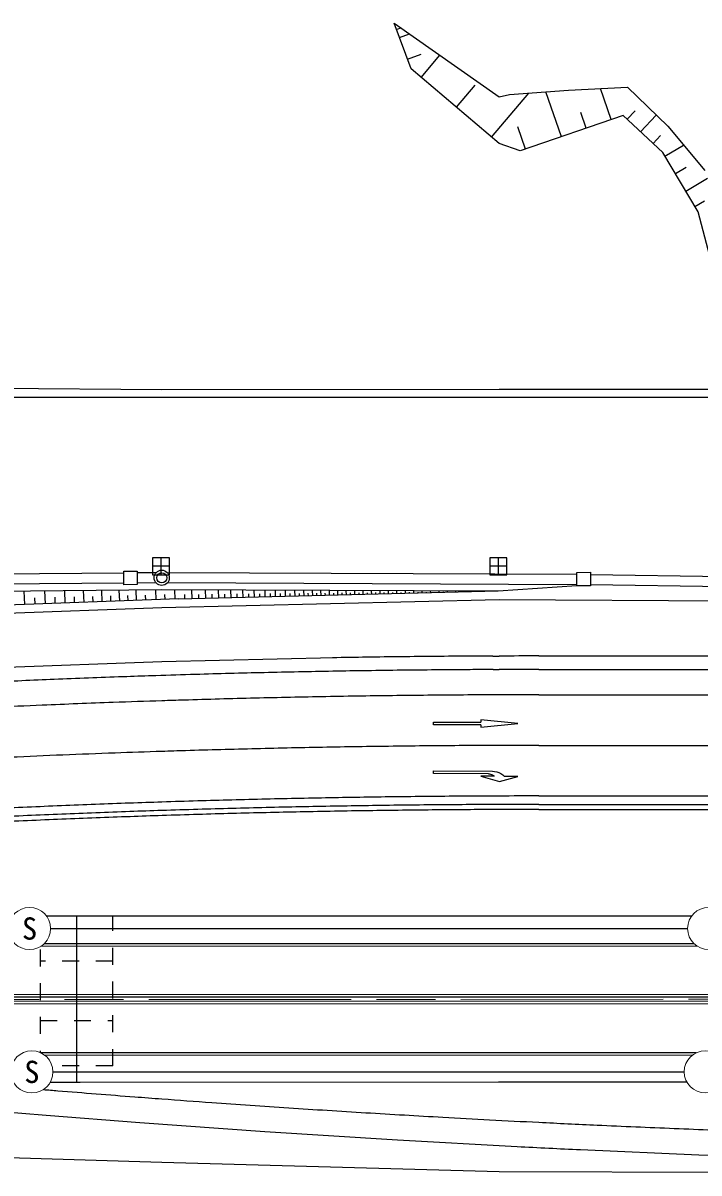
# Model space of a CAD drawing. Units: millimetres, scale not verified. Extents: x -622642 to 680000, y -103464 to 867584.
# Drawn here: x 495223 to 535305, y 270261 to 338444 of the extents above; entities that cross this region are included whole.
import ezdxf
from ezdxf.enums import TextEntityAlignment as Align

# ---------------------------------------------------------------- set-up
doc = ezdxf.new("R2010")
doc.units = ezdxf.units.MM
doc.header["$LTSCALE"] = 1000
doc.linetypes.add('CHAIN', pattern=[18.5, 12, -1.5, 3.5, -1.5])
for name, color, linetype, lineweight in [('M-BGD', 7, 'Continuous', 25), ('M-BMK', 2, 'CHAIN', 13), ('M-BMK-OTRS', 5, 'Continuous', 25), ('M-BMK-ROW', 30, 'Continuous', 25), ('M-STR-HTXT', 7, 'Continuous', 13), ('M-STR-STR1', 1, 'Continuous', 25), ('M-STR-STRC', 7, 'Continuous', 25)]:
    doc.layers.add(name, color=color, linetype=linetype, lineweight=lineweight)
doc.styles.add('ＭＳ ゴシック', font='')
doc.styles.get('ＭＳ ゴシック').set_extended_font_data('MS Gothic')

msp = doc.modelspace()

# ---------------------------------------------------------------- linework, layer by layer
at = {"layer": 'M-BGD'}
for p, q in [((518230, 335722), (517237, 338444)), ((517237, 338444), (523460, 334072)), ((517374, 338068), (517671, 338176)), ((517547, 337594), (518140, 337810)), ((518023, 336290), (518837, 336587)), ((518827, 335216), (519948, 336539)), ((523460, 331291), (518230, 335722)), ((520917, 333445), (522024, 334751)), ((523008, 331674), (525221, 334287)), ((523460, 334072), (524074, 334201)), ((524074, 334201), (527570, 334463)), ((527153, 331704), (526233, 334363)), ((527570, 334463), (531059, 334642)), ((530095, 332721), (529458, 334560)), ((531059, 334642), (533461, 332319)), ((530807, 332968), (524703, 330856)), ((528624, 332212), (528306, 333132)), ((533159, 330764), (530807, 332968)), ((531049, 332741), (531512, 333236)), ((531841, 331999), (532768, 332989)), ((525026, 330967), (524566, 332297)), ((533461, 332319), (535642, 329705)), ((532589, 331298), (533028, 331766)), ((524703, 330856), (523460, 331291)), ((535247, 327256), (533159, 330764)), ((533285, 330553), (534387, 331209)), ((533902, 329516), (534551, 329902)), ((534520, 328478), (535817, 329250)), ((535066, 327560), (535640, 327901)), ((537270, 319565), (535247, 327256)), ((503460, 316704), (483457, 316843)), ((523462, 316716), (503460, 316704)), ((540653, 316717), (523462, 316716)), ((503460, 316240), (483457, 316239)), ((523462, 316241), (503460, 316240)), ((540455, 316243), (523448, 316241)), ((501196, 305938), (501996, 305944)), ((501202, 305138), (501196, 305938)), ((501996, 305944), (502002, 305144)), ((528063, 305871), (528863, 305877)), ((528069, 305071), (528063, 305871)), ((528863, 305877), (528869, 305077)), ((503460, 304840), (483447, 304647)), ((501201, 305232), (483450, 305073)), ((497722, 304052), (497695, 304785)), ((498845, 304093), (498820, 304795)), ((499923, 304132), (499899, 304806)), ((500957, 304170), (500934, 304816)), ((502002, 305144), (501202, 305138)), ((501949, 304206), (501927, 304825)), ((503117, 305249), (502001, 305239)), ((503112, 304248), (503091, 304837)), ((523397, 304749), (503460, 304840)), ((528069, 305139), (503783, 305250)), ((504255, 304289), (504235, 304837)), ((505251, 304304), (505238, 304832)), ((506058, 304324), (506046, 304829)), ((506830, 304343), (506818, 304825)), ((507568, 304361), (507556, 304822)), ((508272, 304378), (508261, 304818)), ((508945, 304395), (508935, 304815)), ((509589, 304410), (509579, 304812)), ((510203, 304425), (510194, 304810)), ((510790, 304440), (510781, 304807)), ((511352, 304454), (511343, 304804)), ((511888, 304467), (511879, 304802)), ((512400, 304479), (512392, 304800)), ((512900, 304492), (512892, 304797)), ((513400, 304504), (513393, 304795)), ((513900, 304516), (513893, 304793)), ((514399, 304528), (514393, 304790)), ((514899, 304541), (514893, 304788)), ((515399, 304553), (515393, 304786)), ((515899, 304565), (515894, 304784)), ((516399, 304578), (516394, 304781)), ((516899, 304590), (516894, 304779)), ((528069, 305071), (523397, 304749)), ((528869, 305077), (528069, 305071)), ((543455, 304919), (528869, 305131)), ((504448, 304296), (483458, 303536)), ((495329, 303966), (495300, 304761)), ((495940, 303988), (495926, 304370)), ((496550, 304010), (496523, 304773)), ((497136, 304031), (497123, 304397)), ((498283, 304073), (498271, 304424)), ((499384, 304113), (499372, 304449)), ((500440, 304151), (500429, 304474)), ((501453, 304188), (501442, 304498)), ((502503, 304226), (502492, 304525)), ((523463, 304249), (503450, 303760)), ((503646, 304267), (503635, 304561)), ((523397, 304749), (504448, 304284)), ((504828, 304293), (504821, 304558)), ((505654, 304314), (505648, 304566)), ((506444, 304333), (506438, 304574)), ((507199, 304352), (507193, 304582)), ((507920, 304369), (507914, 304590)), ((508609, 304386), (508604, 304597)), ((509267, 304402), (509262, 304603)), ((509896, 304418), (509891, 304610)), ((510497, 304433), (510492, 304616)), ((511071, 304447), (511067, 304622)), ((511620, 304460), (511616, 304628)), ((512144, 304473), (512140, 304633)), ((512650, 304486), (512646, 304638)), ((513150, 304498), (513146, 304643)), ((513650, 304510), (513646, 304648)), ((514149, 304522), (514146, 304653)), ((514649, 304535), (514646, 304658)), ((515149, 304547), (515146, 304663)), ((515649, 304559), (515646, 304668)), ((516149, 304571), (516146, 304673)), ((516649, 304584), (516646, 304678)), ((517149, 304596), (517146, 304683)), ((517398, 304602), (517394, 304777)), ((517648, 304608), (517646, 304688)), ((517898, 304614), (517894, 304774)), ((518148, 304621), (518146, 304693)), ((518398, 304627), (518395, 304772)), ((518648, 304633), (518647, 304698)), ((518898, 304639), (518895, 304770)), ((519148, 304645), (519147, 304703)), ((519398, 304651), (519395, 304768)), ((519648, 304657), (519647, 304708)), ((519898, 304663), (519895, 304765)), ((520148, 304670), (520147, 304713)), ((520398, 304676), (520395, 304763)), ((520648, 304682), (520647, 304718)), ((520897, 304688), (520896, 304761)), ((521147, 304694), (521147, 304723)), ((521397, 304700), (521396, 304759)), ((543465, 304117), (523448, 304249)), ((503450, 303760), (483458, 303036)), ((513709, 300810), (503461, 300560)), ((523089, 300910), (523460, 300912)), ((525802, 300916), (543465, 300917)), ((503461, 300560), (483459, 299836)), ((523092, 300110), (523463, 300111)), ((525802, 300116), (543094, 300117)), ((525803, 292115), (543466, 292116)), ((525803, 291815), (543466, 291816)), ((500550, 284611), (500550, 285511)), ((496863, 284756), (498606, 284756)), ((498606, 284756), (523413, 284758)), ((523413, 284758), (534630, 284759)), ((496250, 283511), (496250, 282511)), ((500550, 282611), (500550, 283611)), ((496550, 282811), (496250, 282811)), ((498550, 282811), (497550, 282811)), ((500550, 282811), (499550, 282811)), ((500550, 280611), (500550, 281611)), ((496250, 281511), (496250, 280511)), ((500550, 278611), (500550, 279611)), ((496250, 279511), (496250, 278511)), ((496250, 279310), (497250, 279310)), ((498250, 279310), (499250, 279311)), ((500250, 279311), (500550, 279311)), ((496250, 277511), (496250, 277401)), ((500550, 276611), (500550, 277611)), ((496999, 276256), (498607, 276256)), ((498550, 276610), (497550, 276610)), ((498607, 276256), (523413, 276258)), ((500550, 276611), (499550, 276611)), ((523413, 276258), (534426, 276259)), ((492163, 274067), (496599, 273689)), ((496599, 273689), (502152, 273252)), ((502152, 273252), (509556, 272720)), ((509556, 272720), (517420, 272219)), ((517420, 272219), (524517, 271827)), ((503463, 270888), (483461, 271469)), ((528276, 271648), (535301, 271347)), ((523465, 270324), (503463, 270888)), ((535301, 271347), (542329, 271100)), ((543467, 270261), (523465, 270324))]:
    msp.add_line(p, q, dxfattribs=at)
for radius in [450, 300]:
    msp.add_circle((503449, 305552), radius, dxfattribs=at)
for centre, radius, start, end in [((525850, -399963), 700878, 90.67005, 91.00315), ((525850, -399963), 700878, 90.33694, 90.67005), ((525850, -399963), 700878, 90.22575, 90.33694), ((525850, -399963), 700878, 90.00384, 90.19535), ((525850, -399963), 700078, 91.00315, 91.33625), ((525850, -399963), 700078, 90.67005, 91.00315), ((525850, -399963), 700078, 90.33694, 90.67005), ((525850, -399963), 700078, 90.22575, 90.33694), ((525850, -399963), 700078, 90.00384, 90.19535), ((525850, -399963), 700078, 92.33544, 92.65184), ((525850, -399963), 700078, 92.00235, 92.33544), ((525850, -399963), 700078, 91.86274, 92.00235), ((534531, -681507), 981756, 91.697, 91.83499), ((525850, -399963), 700078, 91.33625, 91.66925), ((525850, -399963), 692077, 91.34214, 91.67674), ((525850, -399963), 692077, 91.00755, 91.34214), ((525850, -399963), 692077, 90.67305, 91.00755), ((525850, -399963), 692077, 90.33845, 90.67305), ((525850, -399963), 692077, 90.19755, 90.33845), ((525850, -399963), 692077, 90.00384, 90.19755), ((525850, -399966), 691780, 92.34584, 92.68532), ((525850, -399966), 692080, 92.34584, 92.68405), ((525850, -399963), 692077, 92.01125, 92.34584), ((525850, -399963), 691777, 92.01125, 92.34584), ((525850, -399963), 692077, 91.85384, 92.01125), ((525850, -399963), 691777, 91.85384, 92.01125), ((525850, -399963), 692077, 91.67674, 91.85384), ((525850, -399963), 691777, 91.67674, 91.85384), ((525850, -399963), 691777, 91.34214, 91.67674), ((525850, -399963), 691777, 91.00755, 91.34214), ((525850, -399963), 691777, 90.67305, 91.00755), ((525850, -399963), 691777, 90.33845, 90.67305), ((525850, -399963), 691777, 90.19755, 90.33845), ((525850, -399963), 691777, 90.00384, 90.19755), ((570367, 1170764), 900101, 267.0802, 267.31975)]:
    msp.add_arc(centre, radius, start, end, dxfattribs=at)
at = {"layer": 'M-BMK'}
msp.add_line((95680, 280408), (567080, 280573), dxfattribs=at)
at = {"layer": 'M-BMK-OTRS'}
for p, q in [((501197, 305832), (483445, 305673)), ((503111, 305849), (501997, 305839)), ((528064, 305739), (503786, 305850)), ((543463, 305519), (528864, 305731))]:
    msp.add_line(p, q, dxfattribs=at)
at = {"layer": 'M-BMK-ROW'}
for p, q in [((503911, 306731), (502911, 306731)), ((502911, 306731), (502911, 305731)), ((503911, 306231), (502911, 306231)), ((503411, 305731), (503411, 306731)), ((503911, 305731), (503911, 306731)), ((523911, 306733), (522911, 306733)), ((522911, 306733), (522911, 305733)), ((523911, 306233), (522911, 306233)), ((523411, 305733), (523411, 306733)), ((523911, 305733), (523911, 306733)), ((502911, 305731), (503911, 305731)), ((522911, 305733), (523911, 305733))]:
    msp.add_line(p, q, dxfattribs=at)
at = {"layer": 'M-STR-HTXT'}
for centre in [(495613, 284756), (535880, 284759), (495749, 276256), (535676, 276259)]:
    msp.add_circle(centre, 1250, dxfattribs=at)
at = {"layer": 'M-STR-STR1'}
for p, q in [((496613, 285506), (498606, 285506)), ((498400, 285506), (498400, 275656)), ((498606, 285506), (523413, 285508)), ((523413, 285508), (534880, 285509)), ((496846, 275656), (498607, 275656)), ((498607, 275656), (523413, 275658)), ((523413, 275658), (534579, 275659))]:
    msp.add_line(p, q, dxfattribs=at)
at = {"layer": 'M-STR-STRC'}
for p, q in [((525803, 298615), (543465, 298617)), ((519566, 296982), (522366, 296988)), ((519566, 296832), (519566, 296982)), ((522366, 296838), (519566, 296832)), ((524567, 296918), (522366, 297138)), ((522366, 297138), (522366, 296988)), ((522366, 296838), (522367, 296688)), ((522367, 296688), (524567, 296918)), ((525803, 295615), (543466, 295616)), ((519571, 293953), (519572, 294103)), ((522816, 293933), (519571, 293953)), ((519572, 294103), (523057, 294081)), ((522816, 293933), (522881, 293927)), ((522881, 293927), (522946, 293915)), ((522946, 293915), (523009, 293894)), ((523009, 293894), (523066, 293864)), ((523057, 294081), (523187, 294073)), ((523187, 294073), (523317, 294045)), ((523317, 294045), (523440, 294004)), ((523440, 294004), (523557, 293943)), ((523557, 293943), (523666, 293870)), ((523666, 293870), (523771, 293777)), ((523171, 293781), (522371, 293786)), ((522371, 293786), (523469, 293479)), ((523066, 293864), (523121, 293828)), ((523121, 293828), (523168, 293783)), ((523469, 293479), (524571, 293772)), ((524571, 293772), (523771, 293777)), ((525803, 292615), (543466, 292616)), ((535204, 283707), (496278, 283698)), ((535014, 283857), (496472, 283848)), ((567680, 280851), (371408, 280792)), ((567680, 280701), (371408, 280642)), ((567680, 280451), (371408, 280392)), ((567680, 280301), (371408, 280242)), ((535146, 277391), (496297, 277379)), ((534902, 277241), (496533, 277229))]:
    msp.add_line(p, q, dxfattribs=at)
for centre, radius, start, end in [((525850, -399963), 698578, 92.41884, 92.65754), ((525850, -399963), 698578, 92.07385, 92.41884), ((525850, -399963), 698578, 91.83665, 92.07385), ((525850, -399963), 698578, 91.72885, 91.83665), ((525850, -399963), 698578, 91.38384, 91.72885), ((525850, -399963), 698578, 91.03884, 91.38384), ((525850, -399963), 698578, 90.69384, 91.03884), ((525850, -399963), 698578, 90.34884, 90.69384), ((525850, -399963), 698578, 90.19575, 90.34884), ((525850, -399963), 698578, 90.00384, 90.19575), ((525850, -399963), 695578, 91.84454, 92.07385), ((525850, -399963), 695578, 91.72885, 91.84454), ((525850, -399963), 695578, 91.38384, 91.72885), ((525850, -399963), 695578, 91.03884, 91.38384), ((525850, -399963), 695578, 90.69384, 91.03884), ((525850, -399963), 695578, 90.34884, 90.69384), ((525850, -399963), 695578, 90.19654, 90.34884), ((525850, -399963), 695578, 90.00384, 90.19665), ((525850, -399963), 695578, 92.07385, 92.5836), ((525850, -399963), 692578, 91.00755, 91.34214), ((525850, -399963), 692578, 90.67305, 91.00755), ((525850, -399963), 692578, 90.33845, 90.67305), ((525850, -399963), 692577, 90.19745, 90.33845), ((525850, -399963), 692578, 90.00384, 90.19745), ((525850, -399966), 692580, 92.34584, 92.68196), ((525850, -399963), 692578, 92.01125, 92.34584), ((525850, -399963), 692578, 91.85255, 92.01125), ((525850, -399963), 692578, 91.67674, 91.85255), ((525850, -399963), 692578, 91.34214, 91.67674), ((570367, 1170764), 898601, 265.28063, 265.33504), ((570367, 1170764), 898601, 265.33504, 265.62694), ((570367, 1170764), 898601, 265.62694, 265.73014), ((570367, 1170764), 898601, 265.73014, 265.91884), ((570367, 1170764), 898601, 265.91884, 266.21074), ((570367, 1170764), 898601, 266.21074, 266.50264), ((570367, 1170764), 898601, 266.50264, 266.79455), ((570367, 1170764), 898601, 266.79455, 266.97139), ((570367, 1170764), 898601, 266.97139, 267.15744), ((570367, 1170764), 898601, 267.15744, 267.37835), ((570367, 1170764), 898601, 267.37835, 267.67014), ((570367, 1170764), 898601, 267.67014, 267.96204)]:
    msp.add_arc(centre, radius, start, end, dxfattribs=at)

# ---------------------------------------------------------------- texts
at = {"layer": 'M-STR-HTXT', "style": 'ＭＳ ゴシック'}
for p in [(495613, 284756), (495749, 276256)]:
    msp.add_text('S', height=1320, dxfattribs=at).set_placement(p, align=Align.MIDDLE_CENTER)

doc.saveas('drawing.dxf')
